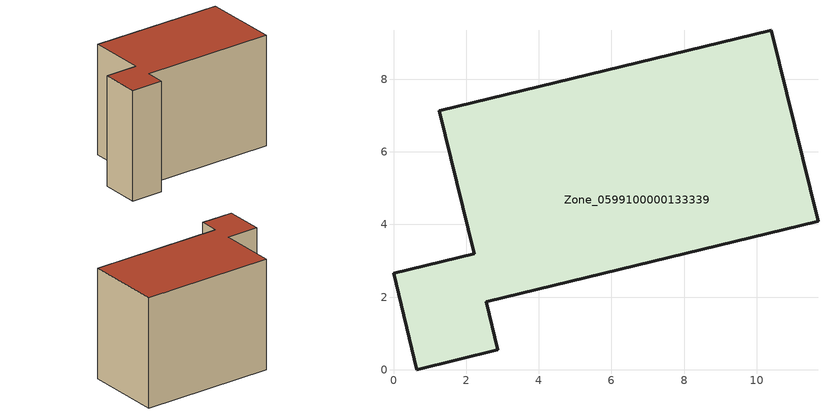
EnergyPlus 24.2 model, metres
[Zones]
Zone_0599100000133339
 floor ground (C_G): 2.55,1.87 2.87,0.55 0.64,0 0,2.66 2.22,3.2 1.26,7.13 10.41,9.35 11.69,4.09 z0
 wall outside (C_F): 2.87,0.55 2.55,1.87 11.69,4.09 10.41,9.35 1.26,7.13 2.22,3.2 0,2.66 0.64,0 2.87,0.55 z0:7.83
 roof outside (C_R): 10.41,9.35 1.26,7.13 2.22,3.2 0,2.66 0.64,0 2.87,0.55 2.55,1.87 11.69,4.09 z7.83
[BUILDING]
Pand.0599100000133339: North Axis=0; Terrain=City; Loads Convergence Tolerance Value=0.04; Temperature Convergence Tolerance Value=0.4; Solar Distribution=FullExterior; Maximum Number of Warmup Days=25; Minimum Number of Warmup Days=1
[Site:Location]
Rotterdam.The.Hague.AP_ZH_NLD Design_Conditions: Latitude=51.96; Longitude=4.45; Time Zone=1; Elevation=-4.5
[SITE:GROUNDTEMPERATURE:BUILDINGSURFACE]
18, 18, 18, 18, 18, 18, 18, 18, 18, 18, 18, 18
[MATERIAL] Thermal Absorptance=0.9; Solar Absorptance=0.7; Visible Absorptance=0.7
Name | Roughness | Thickness | Conductivity | Density | Specific Heat
G.TI.1975-1991 | MediumSmooth | 0.15 | 0.288461 | 540 | 1210
F.TI.1975-1991 | Rough | 0.3 | 0.230769 | 1920 | 840
R.TI.1975-1991 | MediumRough | 0.2 | 0.153846 | 1500 | 1000
[CONSTRUCTION]
C_G: G.TI.1975-1991
C_F: F.TI.1975-1991
C_R: R.TI.1975-1991
[ZONE]
Zone_0599100000133339: Type=1; Multiplier=1; Ceiling Height=Autocalculate; Volume=Autocalculate; Floor Area=autocalculate; Part of Total Floor Area=Yes
[ZONEINFILTRATION:DESIGNFLOWRATE]
Infil_Zone_0599100000133339: Zone or ZoneList or Space or SpaceList=Zone_0599100000133339; Schedule=AlwaysOn; Design Flow Rate Calculation Method=Flow/Area; Flow Rate per Floor Area=0.003; Constant Term Coefficient=1; Temperature Term Coefficient=0; Velocity Term Coefficient=0; Velocity Squared Term Coefficient=0
[HVACTEMPLATE:ZONE:IDEALLOADSAIRSYSTEM]
Zone_0599100000133339: Maximum Heating Supply Air Temperature=50; Minimum Cooling Supply Air Temperature=13; Maximum Heating Supply Air Humidity Ratio=0.0156; Minimum Cooling Supply Air Humidity Ratio=0.0077; Heating Limit=NoLimit; Cooling Limit=NoLimit; Dehumidification Control Type=ConstantSensibleHeatRatio; Cooling Sensible Heat Ratio=0.7; Dehumidification Setpoint=60; Humidification Control Type=None; Humidification Setpoint=30; Outdoor Air Method=None; Outdoor Air Flow Rate per Person=0.00944; Outdoor Air Flow Rate per Zone Floor Area=0; Outdoor Air Flow Rate per Zone=0; Demand Controlled Ventilation Type=None; Outdoor Air Economizer Type=NoEconomizer; Heat Recovery Type=None; Sensible Heat Recovery Effectiveness=0.7; Latent Heat Recovery Effectiveness=0.65
[ZONECONTROL:THERMOSTAT]
ThermostatControl_Zone_0599100000133339: Zone or ZoneList=Zone_0599100000133339; Control Type Schedule=DualSetpointControlType; Control 1=Thermostat_Zone_0599100000133339; Temperature Difference Between Cutout And Setpoint=0
[THERMOSTATSETPOINT:DUALSETPOINT]
Thermostat_Zone_0599100000133339: Heating Setpoint Temperature Schedule=HeatingSetpoint_Zone_0599100000133339; Cooling Setpoint Temperature Schedule=CoolingSetpoint_Zone_0599100000133339
[SCHEDULE:COMPACT]
HeatingSetpoint_Zone_0599100000133339: Through: 12/31, For: AllDays, Until: 24:00, 21
CoolingSetpoint_Zone_0599100000133339: Through: 12/31, For: AllDays, Until: 24:00, 24
DualSetpointControlType: Through: 12/31, For: AllDays, Until: 24:00, 4
AlwaysOn: Through: 12/31, For: AllDays, Until: 24:00, 1
